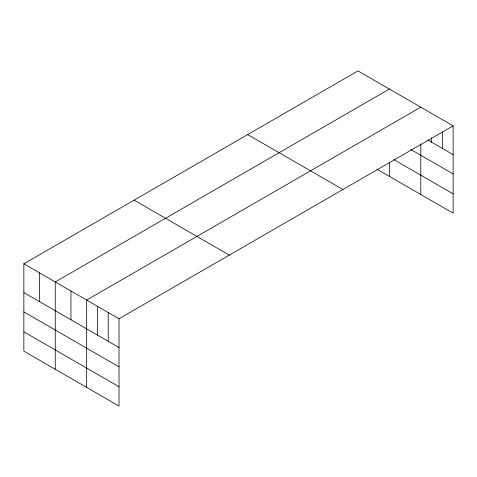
<?xml version="1.0" encoding="UTF-8"?>
<svg xmlns="http://www.w3.org/2000/svg" width="477" height="477" viewBox="0 0 477 477"><rect width="100%" height="100%" fill="white"/><g stroke="black" fill="none" stroke-linecap="round" stroke-linejoin="round"><path stroke-width="0.72" d="M23.85 263.817L119.023 318.767L119.023 406.088L23.85 351.138L23.85 263.817L357.977 70.912L453.15 125.862L453.15 213.183L376.824 169.114M389.381 89.044L55.254 281.949L55.254 369.276M420.792 107.176L86.665 300.087L86.665 387.407M119.023 318.767L453.15 125.862M427.768 139.976L453.15 154.631M410.739 149.468L453.15 173.95M393.781 159.58L453.15 193.859M247.712 134.574L342.885 189.518M134.115 200.161L229.288 255.106M23.85 292.586L119.023 347.536M23.85 311.91L119.023 366.861M23.85 331.819L119.023 386.764M442.364 132.171L442.364 148.401M431.578 137.752L431.578 142.176M420.792 144.12L420.792 194.497M389.381 162.246L389.381 176.365M108.237 312.536L108.237 341.311M97.451 306.312L97.451 335.081M70.96 291.018L70.96 319.787M39.555 272.886L39.555 301.655"/></g></svg>
